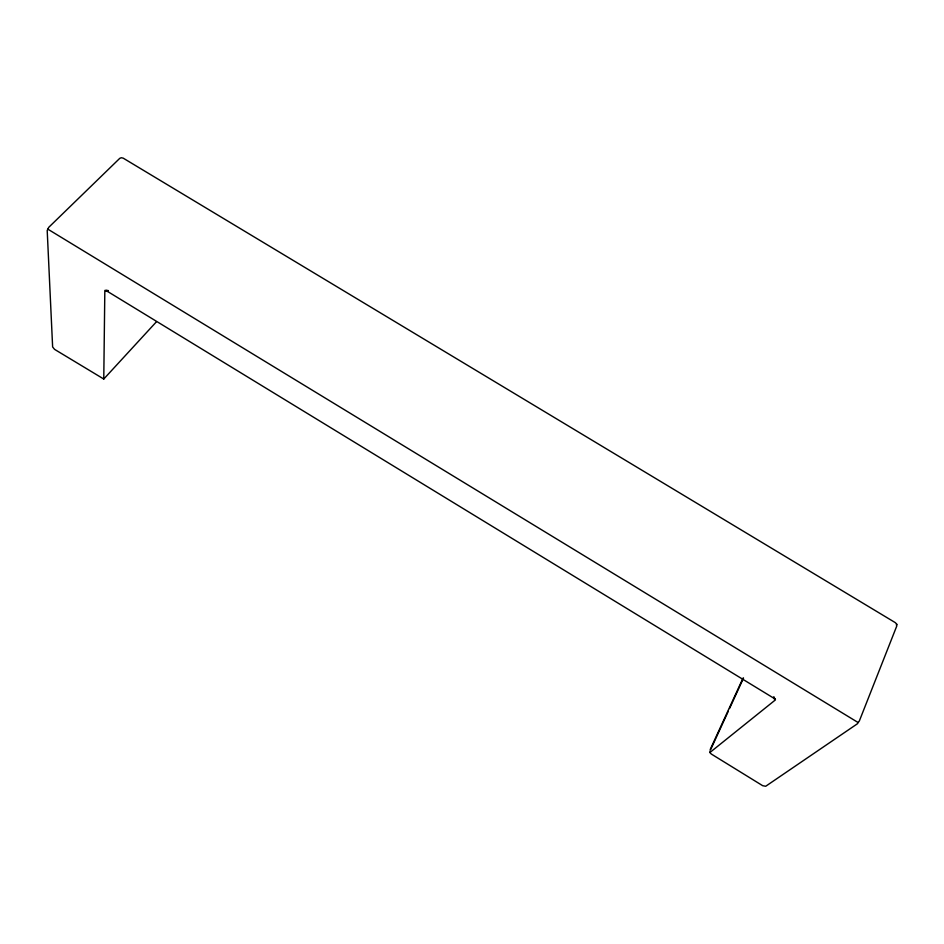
<?xml version="1.0" encoding="UTF-8"?>
<svg xmlns="http://www.w3.org/2000/svg" width="944" height="944" viewBox="0 0 944 944"><rect width="100%" height="100%" fill="white"/><g stroke="black" fill="none" stroke-linecap="round" stroke-linejoin="round"><path stroke-width="1.42" d="M156.385 321.833L103.769 379.028L54.551 349.351L52.628 346.944L47.2 230.513L48.722 227.351L119.746 158.356L121.292 157.731L123.216 158.155L895.349 622.662L896.788 624.291L896.8 625.931L859.394 720.85L857.282 723.859L765.69 786.269L762.681 785.691L711.245 753.996L709.923 752.498L710.1 750.858M103.769 379.028L104.831 290.398L107.156 291.436L108.029 290.481L105.964 290.634M709.923 752.498L775.461 699.858L773.879 698.489L774.045 697.05L774.694 698.914M710.159 749.63L743.022 678.122M710.702 749.536L728.331 711.162M729.547 708.519L743.53 678.087M896.293 624.975L896.788 624.291M107.899 290.717L105.693 290.315L774.989 698.926L773.62 697.12M858.049 722.49L47.814 229.144"/></g></svg>
